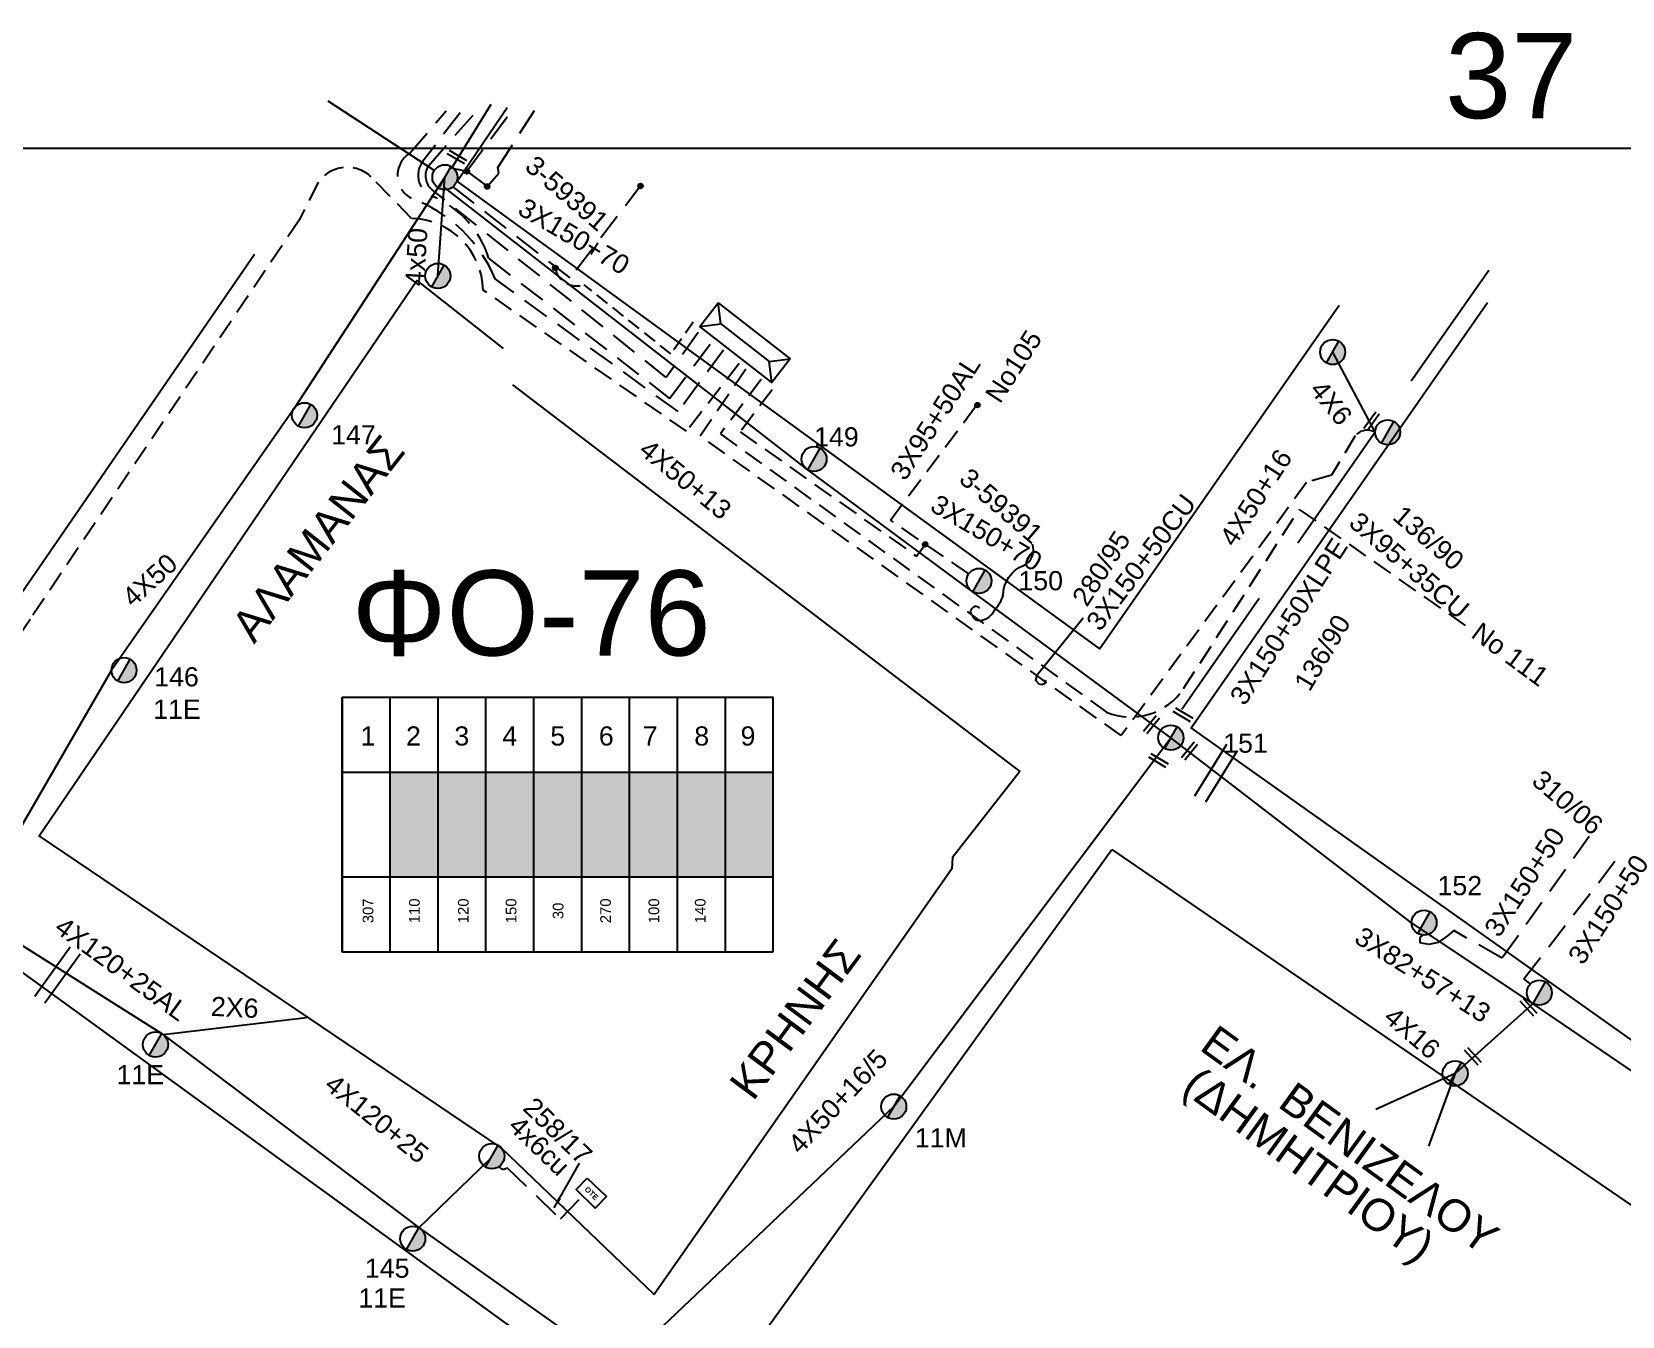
# Model space of a CAD drawing. Header units: millimetres. Extents: x 72 to 3039, y -786 to 786.
# Drawn here: x 1280.6 to 1430.1, y 665.4 to 786.1 of the extents above; entities that cross this region are included whole.
import ezdxf
from ezdxf.enums import TextEntityAlignment as Align

# ---------------------------------------------------------------- set-up
doc = ezdxf.new("R2010")
doc.units = ezdxf.units.MM
doc.linetypes.add('DASHED', pattern=[19.05, 12.7, -6.35])
for name, color, linetype in [('Pillar OTE', 7, 'Continuous'), ('Άγνωστα', 7, 'Continuous'), ('Ασφαλειοκιβώτια Χ.Τ 9 αναχωρήσεων', 7, 'Continuous'), ('Γυμνά εναέρια ΧΤ (3Φ)   4x50AL', 7, 'Continuous'), ('Γυμνά εναέρια ΧΤ και ΦΟΠ (3Φ)   4x50+16AL', 7, 'Continuous'), ('Εναέρια παροχή ΧΤ 4x16', 7, 'SYN_LINE'), ('Επιγραφές - Σχήματα', 7, 'Continuous'), ('Καλώδια ΧΤ   2x6AL', 7, 'DASHED'), ('Καλώδια ΧΤ   3x150+50AL', 7, 'DASHED'), ('Καλώδια ΧΤ   3x150+50CU', 7, 'DASHED'), ('Καλώδια ΧΤ   3x150+70 XLPE', 7, 'DASHED'), ('Καλώδια ΧΤ   3x150AL+50CU', 7, 'DASHED'), ('Καλώδια ΧΤ   3x150AL+50XLPE', 7, 'DASHED'), ('Καλώδια ΧΤ   3x95+35 CU', 7, 'DASHED'), ('Καλώδια ΧΤ   3x95+50 AL XLPE', 7, 'DASHED'), ('Μηχανική τομή', 7, 'Continuous'), ('Στύλος ΦΜ', 7, 'Continuous'), ('Στύλος ΦΜ @ 1', 7, 'Continuous'), ('Συνδέσεις', 7, 'Continuous'), ('Συνεστραμμένα ΧΤ   4x120+25 AL', 7, 'SYN_LINE'), ('Τομή', 7, 'Continuous'), ('Υποσταθμός πόλεως', 7, 'Continuous'), ('Υπόβαθρο ΔΕΗ', 7, 'Continuous'), ('Υπόγεια καλώδια Παροχών ΧΤ   .10 -', 7, 'DASHED'), ('Υπόγεια καλώδια Παροχών ΧΤ   4x50AL', 7, 'DASHED'), ('Υπόγεια καλώδια Παροχών ΧΤ   4x6', 7, 'DASHED')]:
    doc.layers.add(name, color=color, linetype=linetype)
doc.styles.get("Standard").update_dxf_attribs({"font": 'arial.ttf'})
doc.linetypes.add('SYN_LINE', pattern='A,0.5,-0.0001,["/\\/\\/\\/",Standard,S=0.1,R=0,X=0,Y=-0.05],-0.25', length=0.7501)
doc.dimstyles.new('ISO-25', dxfattribs={"dimtxt": 2.5, "dimasz": 2.5, "dimexe": 1.25, "dimexo": 0.625, "dimtad": 1, "dimtxsty": 'Standard', "dimcen": 2.5, "dimadec": 0, "dimazin": 0, "dimtfac": 1, "dimtmove": 0, "dimatfit": 3, "dimfxl": 1, "dimarcsym": 0})

# ---------------------------------------------------------------- blocks, each defined once
blk = doc.blocks.new('ΥΠΑΡΧΩΝ ΤΣΙΜΕΝΤΕΝΙΟΣ ΣΤΥΛΟΣ')
at = {"layer": 'Στύλος ΦΜ'}
blk.add_hatch(color=7, dxfattribs=at).paths.add_polyline_path([(-1.29, -2.28, 0.574793), (2.62, 0, 0.268822), (1.3, 2.27)])
at = {"layer": 'Στύλος ΦΜ', "color": 7}
blk.add_line((-1.29, -2.28), (1.3, 2.27), dxfattribs=at)
blk.add_circle((0, 0), 2.62, dxfattribs=at)
at = {"layer": 'Στύλος ΦΜ', "flags": 4}
for tag, p in [('ΑΡΙΘΜΟΣ', (-4.68, 8.05)), ('ΤΥΠΟΣ', (-4.91, 3.03))]:
    blk.add_attdef(tag, p, '', height=4, dxfattribs=at)
blk = doc.blocks.new('ΥΠΟΣΤΑΘΜΟΣ ΠΟΛΕΩΣ')
at = {"layer": 'Υποσταθμός πόλεως', "linetype": 'Continuous', "ltscale": 40}
blk.add_lwpolyline([(-8.57, 2.82), (8.57, 2.82), (8.57, -2.82), (-8.57, -2.82)], close=True, dxfattribs=at)
for points in [[(-5.75, 0), (-8.57, 2.82)], [(5.75, 0), (8.57, 2.82)], [(-8.57, -2.82), (-5.75, 0)], [(-5.75, 0), (5.75, 0)], [(8.57, -2.82), (5.75, 0)]]:
    blk.add_lwpolyline(points, dxfattribs=at)
at = {"layer": 'Υποσταθμός πόλεως', "linetype": 'SYN_LINE', "ltscale": 40, "flags": 1}
for tag, p in [('ΜΕΤΑΣΧΗΜΑΤΙΣΜΟΣ', (10.6, 2.39)), ('ΙΣΧΥΣ', (10.58, -0.41)), ('ΑΡΙΘΜΟΣ', (10.7, -3.13))]:
    blk.add_attdef(tag, p, '', height=1.8, dxfattribs=at)
blk = doc.blocks.new('ΤΟΜΗ')
at = {"layer": 'Τομή', "ltscale": 40}
for p, q in [((-5.68, 0), (5.68, 0)), ((5.68, -2.33), (-5.68, -2.33))]:
    blk.add_line(p, q, dxfattribs=at)
blk = doc.blocks.new('ΑΣΦΑΛΕΙΟΚΙΒΩΤΙΟ ΥΠΟΣΤΑΘΜΟΥ 9A ΑΝΑΧΩΡΗΣΕΩΝ')
at = {"layer": 'Ασφαλειοκιβώτια Χ.Τ 9 αναχωρήσεων', "ltscale": 40}
for p, q in [((0, 0), (0, 23.91)), ((4.5, 0), (4.5, 23.91)), ((9, 0), (9, 23.91)), ((13.5, 0), (13.5, 23.91)), ((18, 0), (18, 23.91)), ((22.5, 0), (22.5, 23.91)), ((27, 0), (27, 23.91)), ((31.5, 0), (31.5, 23.91)), ((36, 0), (36, 23.91)), ((0, 16.87), (40.5, 16.87)), ((0, 7.04), (40.5, 7.04))]:
    blk.add_line(p, q, dxfattribs=at)
at = {"layer": 'Ασφαλειοκιβώτια Χ.Τ 9 αναχωρήσεων'}
blk.add_lwpolyline([(40.5, 0), (40.5, 23.91), (0, 23.91), (0, 0)], close=True, dxfattribs=at)
for s, p in [('1', (1.71, 19.38)), ('2', (5.99, 19.38)), ('3', (10.53, 19.38)), ('4', (15.04, 19.38)), ('5', (19.55, 19.38)), ('6', (24.11, 19.38)), ('7', (28.24, 19.38)), ('8', (33.08, 19.38)), ('9', (37.43, 19.38))]:
    blk.add_text(s, height=1.8, dxfattribs=at).set_placement(p)
at = {"layer": 'Ασφαλειοκιβώτια Χ.Τ 9 αναχωρήσεων', "ltscale": 40}
for tag, height, rotation, p in [('ΟΝΟΜΑ', 2.5, 0.6514, (19.14, 25.35)), ('ΚΕΙΜΕΝΟ 1', 1, 90, (2.42, 3.84)), ('ΚΕΙΜΕΝΟ 2', 1, 90, (6.78, 3.84)), ('ΚΕΙΜΕΝΟ 3', 1, 90, (11.38, 3.84)), ('ΚΕΙΜΕΝΟ 4', 1, 90, (15.86, 3.84)), ('ΚΕΙΜΕΝΟ 5', 1, 90, (20.28, 3.84)), ('ΚΕΙΜΕΝΟ 6', 1, 90, (24.74, 3.84)), ('ΚΕΙΜΕΝΟ 7', 1, 90, (29.28, 3.84)), ('ΚΕΙΜΕΝΟ 8', 1, 90, (33.65, 3.84)), ('ΚΕΙΜΕΝΟ 9', 1, 90, (38.21, 3.84)), ('ΣΧ', 1, 0.6514, (20.24, -0.85))]:
    blk.add_attdef(tag, text='', height=height, rotation=rotation, dxfattribs=at).set_placement(p, align=Align.MIDDLE_CENTER)
blk = doc.blocks.new('_ΣΥΝΔΕΣΗ')
at = {"layer": 'Συνδέσεις', "linetype": 'SYN_LINE', "ltscale": 40}
blk.add_hatch(color=256, dxfattribs=at).paths.add_polyline_path([(0.5, -0.01, 1), (-0.5, -0.01, 1)])
at = {"layer": 'Συνδέσεις'}
blk.add_circle((0, -0.01), 0.5, dxfattribs=at)
blk = doc.blocks.new('ΜΗΧΑΝΙΚΗ ΤΟΜΗ')
at = {"layer": 'Μηχανική τομή', "ltscale": 40}
for p, q in [((-1.89, 0.78), (1.89, 0.78)), ((1.89, 0), (-1.89, 0))]:
    blk.add_line(p, q, dxfattribs=at)
blk = doc.blocks.new('PILLAR ΟΤΕ')
at = {"layer": 'Pillar OTE', "ltscale": 40}
blk.add_lwpolyline([(-3.31, 2.02), (3.39, 2.02), (3.39, -1.99), (-3.31, -1.99)], close=True, dxfattribs=at)
at = {"layer": 'Pillar OTE', "insert": (-1.81, 0.71), "char_height": 1.3575, "width": 109.961, "attachment_point": 1}
blk.add_mtext('{\\fArial|b1|i0|c161|p34;OTE}', dxfattribs=at)

msp = doc.modelspace()

# ---------------------------------------------------------------- hatches: boundary and pattern name
at = {"layer": 'Ασφαλειοκιβώτια Χ.Τ 9 αναχωρήσεων'}
for color, points in [(151, [(1318.77, 716.54), (1314.27, 716.54), (1314.27, 706.72), (1318.77, 706.72)]), (6, [(1323.27, 716.54), (1318.77, 716.54), (1318.77, 706.72), (1323.27, 706.72)]), (30, [(1327.77, 716.54), (1323.27, 716.54), (1323.27, 706.72), (1327.77, 706.72)]), (173, [(1327.77, 706.72), (1332.27, 706.72), (1332.27, 716.54), (1327.77, 716.54)]), (1, [(1336.77, 716.54), (1332.27, 716.54), (1332.27, 706.72), (1336.77, 706.72)]), (2, [(1336.77, 706.72), (1341.27, 706.72), (1341.27, 716.54), (1336.77, 716.54)]), (62, [(1341.27, 706.72), (1345.77, 706.72), (1345.77, 716.54), (1341.27, 716.54)]), (27, [(1350.27, 716.54), (1345.77, 716.54), (1345.77, 706.72), (1350.27, 706.72)])]:
    msp.add_hatch(color=color, dxfattribs=at).paths.add_polyline_path(points)

# ---------------------------------------------------------------- linework, layer by layer
at = {"layer": 'Άγνωστα', "color": 30, "linetype": 'DASHED', "ltscale": 0.2}
msp.add_lwpolyline([(1345.61, 756.21), (1341.33, 750.43), (1324.14, 762.89, 0.209619), (1316.25, 770.46, -0.566917), (1316.07, 774.68), (1319.53, 778.67)], format="xyb", dxfattribs=at)
at = {"layer": 'Άγνωστα', "color": 1, "linetype": 'DASHED', "ltscale": 0.2}
msp.add_lwpolyline([(1320.84, 778.49), (1317.34, 773.94, 0.493339), (1318.22, 770.66, -0.222859), (1323.55, 764.8), (1340.53, 751.67), (1344.4, 756.85)], format="xyb", dxfattribs=at)
at = {"layer": 'Άγνωστα', "color": 6, "linetype": 'DASHED', "ltscale": 0.2}
msp.add_lwpolyline([(1343.23, 757.86), (1340.22, 753.64), (1318.23, 771.26, -0.382138), (1317.86, 773.53), (1322.35, 778.61)], format="xyb", dxfattribs=at)
at = {"layer": 'Άγνωστα', "color": 62, "ltscale": 20}
msp.add_lwpolyline([(1387.64, 719.79), (1368.92, 733.57), (1353.53, 744.95), (1319.38, 771.47)], dxfattribs=at)
at = {"layer": 'Γυμνά εναέρια ΧΤ (3Φ)   4x50AL', "color": 151, "linetype": 'DASHED', "ltscale": 0.2}
for points in [[(1323.38, 771.58), (1324.47, 772.83), (1324.38, 773.37), (1328.33, 779.48)], [(1321.48, 773), (1325.69, 778.7)], [(1337.92, 771.78), (1331.18, 762.98), (1320.18, 771.54)]]:
    msp.add_lwpolyline(points, dxfattribs=at)
at = {"layer": 'Γυμνά εναέρια ΧΤ (3Φ)   4x50AL', "ltscale": 20}
for points in [[(1319.42, 772.78), (1319.42, 772.78)], [(1318.75, 763.17), (1319.41, 772.44)]]:
    msp.add_lwpolyline(points, dxfattribs=at)
at = {"layer": 'Γυμνά εναέρια ΧΤ (3Φ)   4x50AL', "color": 151}
for points in [[(1320.25, 773.27), (1321.48, 773), (1323.56, 771.44)], [(1319.41, 772.44), (1305.24, 750.72), (1288.08, 726.13), (1274.86, 703.3)]]:
    msp.add_lwpolyline(points, dxfattribs=at)
at = {"layer": 'Γυμνά εναέρια ΧΤ (3Φ)   4x50AL', "color": 151, "linetype": 'DASHED', "ltscale": 0.1}
msp.add_lwpolyline([(1342.74, 758.83), (1340.65, 755.84), (1332.5, 762.35, -0.466202), (1329.78, 763.92, -4.678624)], format="xyb", dxfattribs=at)
at = {"layer": 'Γυμνά εναέρια ΧΤ (3Φ)   4x50AL', "color": 133}
msp.add_lwpolyline([(1475.32, 658.11), (1453.98, 672.28), (1434.08, 686.36), (1421.61, 694.86), (1410.26, 702.41), (1387.64, 719.79)], dxfattribs=at)
at = {"layer": 'Γυμνά εναέρια ΧΤ και ΦΟΠ (3Φ)   4x50+16AL', "color": 2}
msp.add_lwpolyline([(1334.83, 659.67), (1361.6, 685.13), (1387.64, 719.79)], dxfattribs=at)
at = {"layer": 'Εναέρια παροχή ΧΤ 4x16', "color": 133, "ltscale": 15}
for points in [[(1421.69, 694.8), (1414.36, 688.25), (1406.89, 684.86)], [(1414.36, 688.26), (1411.86, 681.41)]]:
    msp.add_lwpolyline(points, dxfattribs=at)
at = {"layer": 'Επιγραφές - Σχήματα', "color": 2, "ltscale": 20}
msp.add_line((1308.41, 779.61), (1318.43, 773.08), dxfattribs=at)
at = {"layer": 'Επιγραφές - Σχήματα'}
msp.add_lwpolyline([(111.68, -308.22), (2083.59, -308.22), (2083.59, 775.16), (111.68, 775.16)], close=True, dxfattribs=at)
msp.add_lwpolyline([(1369.69, 731.93, 1.05485), (1368.96, 731.29, 0.331771), (1369.67, 730.79, 0.265468), (1371.07, 731.77, 0.109922), (1371.88, 733.15, -0.310572), (1373.8, 735.97, 0.389154), (1374.63, 737.98, 2.262886)], format="xyb", dxfattribs=at)
at = {"layer": 'Επιγραφές - Σχήματα', "ltscale": 20}
msp.add_lwpolyline([(1379.41, 731.01), (1375.03, 725.63), (1374.91, 725.2), (1375.22, 724.85), (1375.53, 724.78), (1375.81, 724.88), (1375.81, 724.88), (1375.9, 725.21)], dxfattribs=at)
at = {"layer": 'Καλώδια ΧΤ   2x6AL', "color": 173, "linetype": 'SYN_LINE', "ltscale": 15}
msp.add_lwpolyline([(1292.92, 691.9), (1306.39, 693.5)], dxfattribs=at)
at = {"layer": 'Καλώδια ΧΤ   3x150+50AL', "color": 133, "ltscale": 0.2}
for points in [[(1426.95, 710.49), (1418.78, 699.07)], [(1421.48, 696.63), (1420.83, 697.12), (1429.71, 708.61)], [(1418.78, 699.07), (1414.24, 701.66), (1413.65, 701.16), (1412.75, 700.56), (1411.9, 700.36), (1411.06, 700.51), (1411.06, 701.01), (1411.33, 701.24)]]:
    msp.add_lwpolyline(points, dxfattribs=at)
at = {"layer": 'Καλώδια ΧΤ   3x150+50CU', "color": 27, "ltscale": 0.15}
msp.add_lwpolyline([(1406.84, 748.48, 0.372142), (1404.97, 748.14), (1402.73, 744.46), (1400.4, 743.76), (1382.98, 719.98), (1343.41, 748.14), (1347.68, 754.44)], format="xyb", dxfattribs=at)
at = {"layer": 'Καλώδια ΧΤ   3x150+70 XLPE', "color": 2, "ltscale": 0.15}
msp.add_lwpolyline([(1349.13, 753.43), (1345.3, 748.33), (1381.6, 722.19, 0.358753), (1388.84, 724.4), (1399.7, 741.24)], format="xyb", dxfattribs=at)
at = {"layer": 'Καλώδια ΧΤ   3x150+70 XLPE', "color": 62, "ltscale": 0.15}
for points in [[(1350.17, 752.47), (1347.15, 748.53), (1363.75, 736.83), (1364.54, 737.94)], [(1368.64, 735.19), (1361.28, 740.23), (1369.47, 751.13)]]:
    msp.add_lwpolyline(points, dxfattribs=at)
at = {"layer": 'Καλώδια ΧΤ   3x150AL+50CU', "color": 6, "linetype": 'Continuous', "ltscale": 0.2}
msp.add_lwpolyline([(1323.73, 779.28), (1319.99, 773.24)], dxfattribs=at)
at = {"layer": 'Καλώδια ΧΤ   3x150AL+50XLPE', "color": 27}
msp.add_lwpolyline([(1417.52, 763.68), (1406.84, 748.48), (1387.64, 720.97)], dxfattribs=at)
at = {"layer": 'Καλώδια ΧΤ   3x95+35 CU', "color": 2, "ltscale": 0.15}
msp.add_lwpolyline([(1399.7, 741.24), (1415.38, 730.28)], dxfattribs=at)
at = {"layer": 'Συνεστραμμένα ΧΤ   4x120+25 AL', "color": 173, "ltscale": 20}
msp.add_lwpolyline([(1274.86, 703.3), (1292.84, 691.96), (1316.98, 673.74), (1335.56, 660.6)], dxfattribs=at)
at = {"layer": 'Συνεστραμμένα ΧΤ   4x120+25 AL', "color": 173, "linetype": 'SYN_LINE', "ltscale": 10}
msp.add_lwpolyline([(1316.97, 673.74), (1323.72, 680.3)], dxfattribs=at)
at = {"layer": 'Υπόβαθρο ΔΕΗ'}
for points in [[(1403.46, 760.39), (1380.98, 728.14), (1320.57, 772.06), (1325.27, 778.99)], [(1301.51, 765.18), (1269.63, 718.86), (1208.1, 764.62)], [(1324.71, 681.25), (1281.28, 710.57), (1316.77, 762.74), (1324.88, 756.34)], [(1439.53, 761.27), (1503.17, 716.34), (1466.92, 665.88), (1389.55, 720.7), (1417.41, 760.67)], [(1325.76, 752.95), (1373.44, 716.6), (1367.12, 708.54), (1367.06, 707.46), (1339.07, 667.48), (1324.71, 681.25)], [(1382.09, 709.28), (1459.54, 656.27), (1425.41, 604.5), (1347.16, 660.8), (1382.09, 709.28)], [(1332.92, 659.14), (1274.62, 701.41), (1239.29, 652.15), (1297.01, 611.41), (1332.61, 659.36)]]:
    msp.add_lwpolyline(points, dxfattribs=at)
at = {"layer": 'Υπόγεια καλώδια Παροχών ΧΤ   .10 -', "color": 173, "ltscale": 0.15}
msp.add_lwpolyline([(1347.07, 754.93), (1342.12, 748.58), (1323.01, 761.84, 0.399146), (1316.27, 768.58), (1312.47, 772.49, 0.454028), (1307.51, 771.97), (1305.73, 768.41), (1280.43, 730.9), (1265.18, 708.36), (1272.13, 703.07), (1274.86, 703.3)], format="xyb", dxfattribs=at)
at = {"layer": 'Υπόγεια καλώδια Παροχών ΧΤ   4x6', "color": 27, "linetype": 'SYN_LINE', "ltscale": 10}
msp.add_lwpolyline([(1406.84, 748.48), (1402.85, 756.02)], dxfattribs=at)
at = {"layer": 'Υπόγεια καλώδια Παροχών ΧΤ   4x6', "color": 173, "linetype": 'DASHED', "ltscale": 0.2}
msp.add_lwpolyline([(1324.52, 679.53, 0.582976), (1325.23, 679.4), (1330.27, 674.57), (1332.33, 676.72)], format="xyb", dxfattribs=at)

# ---------------------------------------------------------------- block references
at = {"layer": 'Pillar OTE', "xscale": 0.375, "yscale": 0.375, "zscale": 0.375, "rotation": 316}
msp.add_blockref('PILLAR ΟΤΕ', (1333.15, 677.01), dxfattribs=at)
at = {"layer": 'Ασφαλειοκιβώτια Χ.Τ 9 αναχωρήσεων'}
ref = msp.add_blockref('ΑΣΦΑΛΕΙΟΚΙΒΩΤΙΟ ΥΠΟΣΤΑΘΜΟΥ 9A ΑΝΑΧΩΡΗΣΕΩΝ', (1309.77, 699.67), dxfattribs=at)
ref.add_attrib('ΚΕΙΜΕΝΟ 8', '140', dxfattribs={"ltscale": 40, "height": 1, "rotation": 90}).set_placement((1343.41, 703.52), align=Align.MIDDLE_CENTER)
ref.add_attrib('ΚΕΙΜΕΝΟ 7', '100', dxfattribs={"ltscale": 40, "height": 1, "rotation": 90}).set_placement((1339.05, 703.52), align=Align.MIDDLE_CENTER)
ref.add_attrib('ΚΕΙΜΕΝΟ 6', '270', dxfattribs={"ltscale": 40, "height": 1, "rotation": 90}).set_placement((1334.51, 703.52), align=Align.MIDDLE_CENTER)
ref.add_attrib('ΚΕΙΜΕΝΟ 5', '30', dxfattribs={"ltscale": 40, "height": 1, "rotation": 90}).set_placement((1330.05, 703.52), align=Align.MIDDLE_CENTER)
ref.add_attrib('ΚΕΙΜΕΝΟ 4', '150', dxfattribs={"ltscale": 40, "height": 1, "rotation": 90}).set_placement((1325.63, 703.52), align=Align.MIDDLE_CENTER)
ref.add_attrib('ΚΕΙΜΕΝΟ 3', '120', dxfattribs={"ltscale": 40, "height": 1, "rotation": 90}).set_placement((1321.14, 703.52), align=Align.MIDDLE_CENTER)
ref.add_attrib('ΚΕΙΜΕΝΟ 1', '307', dxfattribs={"ltscale": 40, "height": 1, "rotation": 90}).set_placement((1312.19, 703.52), align=Align.MIDDLE_CENTER)
ref.add_attrib('ΚΕΙΜΕΝΟ 2', '110', dxfattribs={"ltscale": 40, "height": 1, "rotation": 90}).set_placement((1316.54, 703.52), align=Align.MIDDLE_CENTER)
at = {"layer": 'Μηχανική τομή'}
for p, xscale, yscale, zscale, rotation in [((1320.63, 774.51), 0.4999999999998411, 0.4999999999998411, 0.4999999999998411, 149.348356214688), ((1406.34, 749.65), 0.4999999999998046, 0.4999999999998046, 0.4999999999998046, 234.3662740213535), ((1388.88, 722.11), 0.4999999999998519, 0.4999999999998519, 0.4999999999998519, 149.313375285408), ((1385.97, 720.88), 0.4999999999997657, 0.4999999999997657, 0.4999999999997657, 50.9747705542941), ((1389.55, 718.42), 0.4999999999997657, 0.4999999999997657, 0.4999999999997657, 50.9747705542941), ((1386.57, 717.82), 0.4999999999998519, 0.4999999999998519, 0.4999999999998519, 149.313375285408), ((1421.12, 694.33), 0.4999999999998487, 0.4999999999998487, 0.4999999999998487, 312.8054183047285), ((1415.88, 689.73), 0.4999999999998487, 0.4999999999998487, 0.4999999999998487, 312.8054183047285)]:
    msp.add_blockref('ΜΗΧΑΝΙΚΗ ΤΟΜΗ', p, dxfattribs=dict(at, xscale=xscale, yscale=yscale, zscale=zscale, rotation=rotation))
at = {"layer": 'Στύλος ΦΜ @ 1', "ltscale": 40, "xscale": 0.4499999999998181, "yscale": 0.4499999999998181, "zscale": 0.4499999999998181}
for p in [(1319.41, 772.44), (1318.75, 763.17), (1402.85, 756.02), (1408.02, 748.48), (1422.27, 695.83), (1414.36, 688.25), (1323.82, 680.47)]:
    msp.add_blockref('ΥΠΑΡΧΩΝ ΤΣΙΜΕΝΤΕΝΙΟΣ ΣΤΥΛΟΣ', p, dxfattribs=at)
at = {"layer": 'Στύλος ΦΜ @ 1', "ltscale": 40}
ref = msp.add_blockref('ΥΠΑΡΧΩΝ ΤΣΙΜΕΝΤΕΝΙΟΣ ΣΤΥΛΟΣ', (1306.22, 750.08), dxfattribs=dict(at, xscale=0.4499999999998181, yscale=0.4499999999998181, zscale=0.4499999999998181))
ref.add_attrib('ΑΡΙΘΜΟΣ', '147', (1308.72, 747.35), dxfattribs={"layer": 'Στύλος ΦΜ', "height": 1.8, "flags": 4})
ref = msp.add_blockref('ΥΠΑΡΧΩΝ ΤΣΙΜΕΝΤΕΝΙΟΣ ΣΤΥΛΟΣ', (1354.11, 745.97), dxfattribs=dict(at, xscale=0.4499999999998181, yscale=0.4499999999998181, zscale=0.4499999999998181))
ref.add_attrib('ΤΥΠΟΣ', '149', (1354.11, 747.15), dxfattribs={"layer": 'Στύλος ΦΜ', "height": 1.8, "flags": 4})
ref = msp.add_blockref('ΥΠΑΡΧΩΝ ΤΣΙΜΕΝΤΕΝΙΟΣ ΣΤΥΛΟΣ', (1369.61, 734.52), dxfattribs=dict(at, xscale=0.4499999999998181, yscale=0.4499999999998181, zscale=0.4499999999998181))
ref.add_attrib('ΤΥΠΟΣ', '150', (1373.31, 733.64), dxfattribs={"layer": 'Στύλος ΦΜ', "height": 1.8, "flags": 4})
ref = msp.add_blockref('ΥΠΑΡΧΩΝ ΤΣΙΜΕΝΤΕΝΙΟΣ ΣΤΥΛΟΣ', (1289.25, 726.13), dxfattribs=dict(at, xscale=0.4499999999998181, yscale=0.4499999999998181, zscale=0.4499999999998181))
ref.add_attrib('ΤΥΠΟΣ', '11Ε', (1291.99, 721.56), dxfattribs={"layer": 'Στύλος ΦΜ', "height": 1.8, "flags": 4})
ref.add_attrib('ΑΡΙΘΜΟΣ', '146', (1292.09, 724.61), dxfattribs={"layer": 'Στύλος ΦΜ', "height": 1.8, "flags": 4})
ref = msp.add_blockref('ΥΠΑΡΧΩΝ ΤΣΙΜΕΝΤΕΝΙΟΣ ΣΤΥΛΟΣ', (1387.64, 719.79), dxfattribs=dict(at, xscale=0.4499999999998181, yscale=0.4499999999998181, zscale=0.4499999999998181))
ref.add_attrib('ΑΡΙΘΜΟΣ', '151', (1392.56, 718.38), dxfattribs={"layer": 'Στύλος ΦΜ', "height": 1.8, "flags": 4})
ref = msp.add_blockref('ΥΠΑΡΧΩΝ ΤΣΙΜΕΝΤΕΝΙΟΣ ΣΤΥΛΟΣ', (1411.44, 702.41), dxfattribs=dict(at, xscale=0.4499999999998181, yscale=0.4499999999998181, zscale=0.4499999999998181))
ref.add_attrib('ΑΡΙΘΜΟΣ', '152', (1412.7, 704.99), dxfattribs={"layer": 'Στύλος ΦΜ', "height": 1.8, "flags": 4})
ref = msp.add_blockref('ΥΠΑΡΧΩΝ ΤΣΙΜΕΝΤΕΝΙΟΣ ΣΤΥΛΟΣ', (1292.21, 690.96), dxfattribs=dict(at, xscale=0.4499999999998181, yscale=0.4499999999998181, zscale=0.4499999999998181))
ref.add_attrib('ΤΥΠΟΣ', '11Ε', (1288.55, 687.23), dxfattribs={"layer": 'Στύλος ΦΜ', "height": 1.8, "flags": 4})
ref = msp.add_blockref('ΥΠΑΡΧΩΝ ΤΣΙΜΕΝΤΕΝΙΟΣ ΣΤΥΛΟΣ', (1361.6, 685.13), dxfattribs=dict(at, xscale=0.4499999999998181, yscale=0.4499999999998181, zscale=0.4499999999998181))
ref.add_attrib('ΤΥΠΟΣ', '11Μ', (1363.58, 681.3), dxfattribs={"layer": 'Στύλος ΦΜ', "height": 1.8, "flags": 4})
ref = msp.add_blockref('ΥΠΑΡΧΩΝ ΤΣΙΜΕΝΤΕΝΙΟΣ ΣΤΥΛΟΣ', (1316.39, 672.72), dxfattribs=dict(at, xscale=0.4499999999998181, yscale=0.4499999999998181, zscale=0.4499999999998181))
ref.add_attrib('ΤΥΠΟΣ', '11Ε', (1311.27, 666.25), dxfattribs={"layer": 'Στύλος ΦΜ', "height": 1.8, "flags": 4})
ref.add_attrib('ΑΡΙΘΜΟΣ', '145', (1311.89, 669.05), dxfattribs={"layer": 'Στύλος ΦΜ', "height": 1.8, "flags": 4})
at = {"layer": 'Συνδέσεις', "xscale": 0.4499999999998181, "yscale": 0.4499999999998181, "zscale": 0.4499999999998181}
for p in [(1321.48, 773), (1323.38, 771.58), (1337.8, 771.63), (1329.79, 763.93), (1369.46, 751.04), (1364.54, 737.95)]:
    msp.add_blockref('_ΣΥΝΔΕΣΗ', p, dxfattribs=at)
at = {"layer": 'Τομή'}
for p, xscale, yscale, zscale, rotation in [((1392.39, 716.14), 0.5000000000001557, 0.5000000000001557, 0.5000000000001557, 238.1979251291308), ((1283.48, 697.14), 0.5000000000000382, 0.5000000000000382, 0.5000000000000382, 234.3457341347006)]:
    msp.add_blockref('ΤΟΜΗ', p, dxfattribs=dict(at, xscale=xscale, yscale=yscale, zscale=zscale, rotation=rotation))
at = {"layer": 'Υποσταθμός πόλεως', "xscale": 0.5000000000000023, "yscale": 0.5000000000000023, "zscale": 0.5000000000000023, "rotation": 322.0765980845377}
msp.add_blockref('ΥΠΟΣΤΑΘΜΟΣ ΠΟΛΕΩΣ', (1347.61, 756.91), dxfattribs=at)

# ---------------------------------------------------------------- texts
at = {"layer": 'Άγνωστα', "insert": (1405.72, 702.14), "char_height": 1.8, "width": 11.8763, "attachment_point": 1, "rotation": 327.6923}
msp.add_mtext('3X82+57+13', dxfattribs=at)
at = {"layer": 'Γυμνά εναέρια ΧΤ (3Φ)   4x50AL', "char_height": 1.8, "width": 11.8763, "attachment_point": 1}
for s, insert, rotation in [('4x50', (1315.66, 762.29), 86.5971), ('4X50+13', (1338.67, 747.96), 320.8103), ('4X50', (1288.89, 733.29), 42.2943)]:
    msp.add_mtext(s, dxfattribs=dict(at, insert=insert, rotation=rotation))
at = {"layer": 'Γυμνά εναέρια ΧΤ και ΦΟΠ (3Φ)   4x50+16AL', "char_height": 1.8, "width": 11.8763, "attachment_point": 1}
for s, insert, rotation in [('4X50+16', (1392.11, 738.59), 57.0392), ('4X50+16/5', (1351.49, 681.78), 46.8693)]:
    msp.add_mtext(s, dxfattribs=dict(at, insert=insert, rotation=rotation))
at = {"layer": 'Εναέρια παροχή ΧΤ 4x16', "insert": (1408.69, 694.66), "char_height": 1.8, "width": 11.8763, "attachment_point": 1, "rotation": 319.3344}
msp.add_mtext('4X16', dxfattribs=at)
at = {"layer": 'Επιγραφές - Σχήματα', "char_height": 8, "attachment_point": 1}
for s, insert, width in [('37', (1413.41, 785.99), 36.4294), ('ΦΟ-76', (1310.64, 735.51), 8.7202)]:
    msp.add_mtext(s, dxfattribs=dict(at, insert=insert, width=width))
at = {"layer": 'Επιγραφές - Σχήματα', "attachment_point": 1}
for s, insert, char_height, width, rotation in [('3-59391', (1327.98, 774.63), 1.8, 11.8763, 319.3344), ('No105', (1370.08, 752.06), 1.8, 11.8763, 57.0392), ('ΑΛΑΜΑΝΑΣ', (1299.13, 730.39), 3, 28.0728, 51.6927), ('3-59391', (1368.79, 745.27), 1.8, 11.8763, 319.3344), ('136/90', (1409.54, 741.75), 1.8, 11.8763, 319.3344), ('280/95', (1378.24, 732.97), 1.8, 11.8763, 57.0392), ('136/90', (1399.13, 724.95), 1.8, 11.8763, 59.1914), ('No 111', (1416.81, 730.75), 1.8, 11.8763, 323.6163), ('310/06', (1422.61, 716.9), 1.8, 11.8763, 319.3344), ('KPHNHΣ', (1345.97, 687.34), 3, 11.8763, 53.394), ('EΛ.  BENIZEΛOY', (1391.98, 692.96), 3, 60.1453, 323.9752), ('(ΔΗΜΗΤΡΙΟΥ)', (1390.3, 689.04), 3, 60.1453, 323.9752)]:
    msp.add_mtext(s, dxfattribs=dict(at, insert=insert, char_height=char_height, width=width, rotation=rotation))
at = {"layer": 'Καλώδια ΧΤ   2x6AL', "insert": (1297.47, 695.46), "char_height": 1.8, "width": 11.8763, "attachment_point": 1, "rotation": 357.2548}
msp.add_mtext('2X6', dxfattribs=at)
at = {"layer": 'Καλώδια ΧΤ   3x150+50AL', "char_height": 1.8, "width": 11.8763, "attachment_point": 1, "rotation": 57.0392}
for insert in [(1416.98, 701.89), (1424.86, 699.31)]:
    msp.add_mtext('3X150+50', dxfattribs=dict(at, insert=insert))
at = {"layer": 'Καλώδια ΧΤ   3x150+50CU', "insert": (1379.55, 730.76), "char_height": 1.8, "width": 11.8763, "attachment_point": 1, "rotation": 52.9598}
msp.add_mtext('3X150+50CU', dxfattribs=at)
at = {"layer": 'Καλώδια ΧΤ   3x150+70 XLPE', "char_height": 1.8, "width": 11.8763, "attachment_point": 1, "rotation": 329.5101}
for insert in [(1327.04, 770.6), (1365.8, 742.74)]:
    msp.add_mtext('3X150+70', dxfattribs=dict(at, insert=insert))
at = {"layer": 'Καλώδια ΧΤ   3x150AL+50XLPE', "insert": (1393.07, 723.67), "char_height": 1.8, "width": 11.8763, "attachment_point": 1, "rotation": 57.0392}
msp.add_mtext('3X150+50XLPE', dxfattribs=at)
at = {"layer": 'Καλώδια ΧΤ   3x95+35 CU', "insert": (1405.42, 741.15), "char_height": 1.8, "width": 11.8763, "attachment_point": 1, "rotation": 319.3344}
msp.add_mtext('3X95+35CU', dxfattribs=at)
at = {"layer": 'Καλώδια ΧΤ   3x95+50 AL XLPE', "insert": (1361.15, 744.8), "char_height": 1.8, "width": 11.8763, "attachment_point": 1, "rotation": 57.0392}
msp.add_mtext('3X95+50AL', dxfattribs=at)
at = {"layer": 'Συνεστραμμένα ΧΤ   4x120+25 AL', "char_height": 1.8, "width": 11.8763, "attachment_point": 1}
for s, insert, rotation in [('4X120+25AL', (1283.65, 703.1), 323.9752), ('4X120+25', (1309.1, 688.32), 321.0535)]:
    msp.add_mtext(s, dxfattribs=dict(at, insert=insert, rotation=rotation))
at = {"layer": 'Υπόγεια καλώδια Παροχών ΧΤ   4x50AL', "color": 7, "ltscale": 0.2, "char_height": 1.8, "attachment_point": 1, "rotation": 316}
for s, insert in [('258/17', (1327.89, 686.17)), ('4x6cu', (1326.5, 684.43))]:
    msp.add_mtext_dynamic_manual_height_columns(s, width=1.8, gutter_width=12.5, heights=[0.118], dxfattribs=dict(at, insert=insert))
at = {"layer": 'Υπόγεια καλώδια Παροχών ΧΤ   4x6', "insert": (1402.01, 753.56), "char_height": 1.8, "width": 11.8763, "attachment_point": 1, "rotation": 309.1305}
msp.add_mtext('4X6', dxfattribs=at)

# ---------------------------------------------------------------- leaders
at = {"layer": 'Επιγραφές - Σχήματα', "ltscale": 40}
msp.add_leader([(1329.69, 675.62), (1332.05, 679.8)], dimstyle='ISO-25', override={"dimasz": 1, "dimtad": 0}, dxfattribs=at)

doc.saveas('drawing.dxf')
